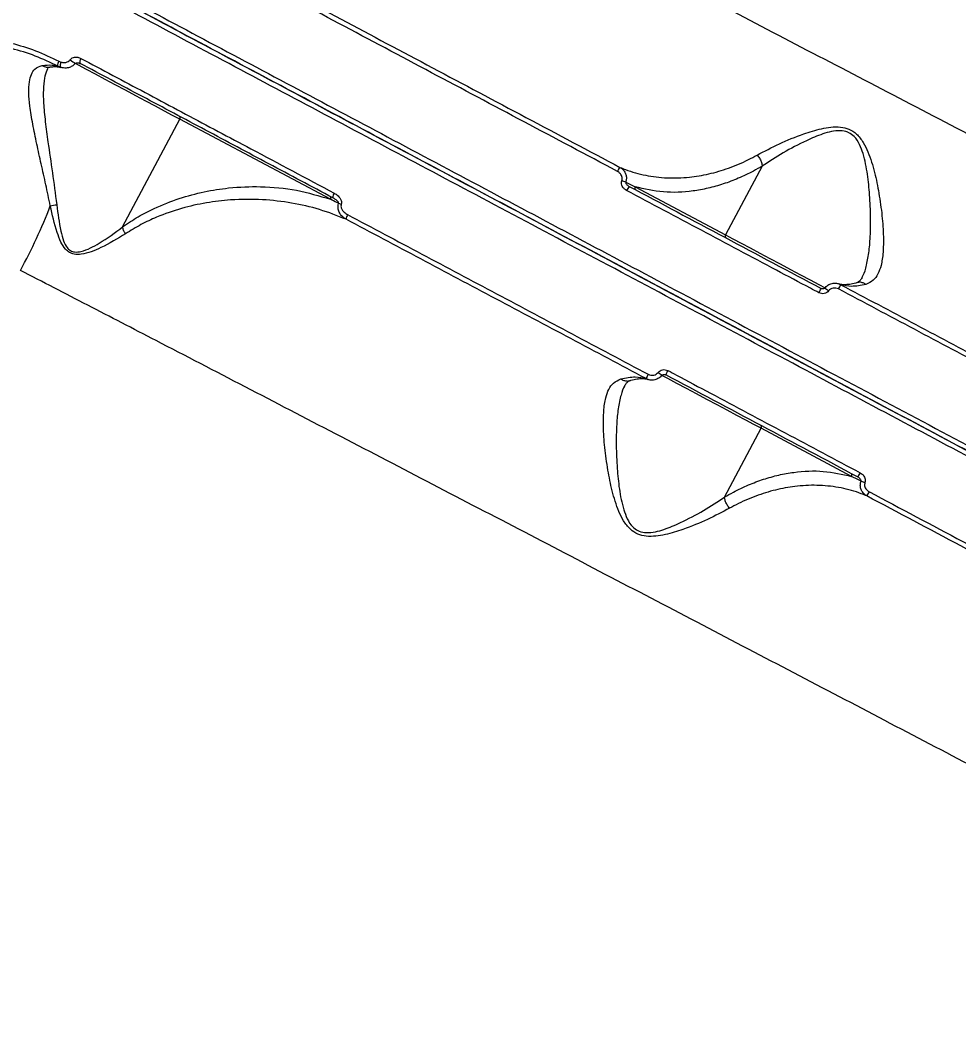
# Model space of a CAD drawing. Header units: millimetres. Extents: x -10374 to 11119, y -8221 to 9433.
# Drawn here: x 1240.2 to 1435.2, y -1990 to -1777.9 of the extents above; entities that cross this region are included whole.
import ezdxf

# ---------------------------------------------------------------- set-up
doc = ezdxf.new("R2010")
doc.units = ezdxf.units.MM
for name, color, linetype in [('DIKOM_ОБЪЕКТ', 7, 'Continuous'), ('DIKOM_РАЗМЕР_ЗОНА', 7, 'Continuous'), ('DIKOM_РАЗМЕР_ОБЪЕКТА', 7, 'Continuous')]:
    doc.layers.add(name, color=color, linetype=linetype)
doc.styles.add('style1', font='arial.ttf', dxfattribs={"width": 0.8})
doc.dimstyles.new('1-50', dxfattribs={"dimtxt": 300, "dimasz": 200, "dimexe": 100, "dimexo": 0, "dimgap": 100, "dimtad": 0, "dimdec": 0, "dimtxsty": 'style1', "dimcen": 0, "dimclrd": 7, "dimclre": 7, "dimadec": 1, "dimazin": 2, "dimtfac": 1, "dimtdec": 0, "dimtmove": 1, "dimatfit": 3, "dimfxl": 0, "dimlwd": 25, "dimlwe": 18, "dimarcsym": 0})

# ---------------------------------------------------------------- blocks, each defined once
blk = doc.blocks.new('*D16')
at = {"layer": 'Defpoints', "color": 0, "transparency": 16777216}
for p in [(-9045.1, 5161.67), (3694.49, 5161.67), (1813.16, -6719.94)]:
    blk.add_point(p, dxfattribs=at)
at = {"layer": 'DIKOM_РАЗМЕР_ОБЪЕКТА', "color": 7, "lineweight": 18, "transparency": 16777216}
for p, q in [((3694.49, 5161.67), (-9145.1, 5161.67)), ((1813.16, -6719.94), (-9145.1, -6719.94))]:
    blk.add_line(p, q, dxfattribs=at)
at = {"layer": 'DIKOM_РАЗМЕР_ОБЪЕКТА', "color": 7, "lineweight": 25, "transparency": 16777216}
for p, q in [((-9045.1, 4961.67), (-9045.1, -0.45)), ((-9045.1, -6519.94), (-9045.1, -1080.23))]:
    blk.add_line(p, q, dxfattribs=at)
at = {"layer": 'DIKOM_РАЗМЕР_ОБЪЕКТА', "color": 7, "transparency": 16777216}
for points in [[(-9078.43, 4961.67), (-9011.76, 4961.67), (-9045.1, 5161.67)], [(-9078.43, -6519.94), (-9011.76, -6519.94), (-9045.1, -6719.94)]]:
    blk.add_solid(points, dxfattribs=at)
at = {"layer": 'DIKOM_РАЗМЕР_ОБЪЕКТА', "color": 0, "transparency": 16777216, "insert": (-9045.1, -540.34), "char_height": 300, "attachment_point": 5, "rotation": 90, "style": 'style1'}
blk.add_mtext('11900', dxfattribs=at)
blk = doc.blocks.new('*D15')
at = {"layer": 'Defpoints', "color": 0, "transparency": 16777216}
for p in [(-5227.87, 8308.78), (9119.43, -1150.4), (-5227.87, -1991.82)]:
    blk.add_point(p, dxfattribs=at)
at = {"layer": 'DIKOM_РАЗМЕР_ОБЪЕКТА', "color": 7, "lineweight": 18, "transparency": 16777216}
for p, q in [((-5227.87, -1991.82), (-5227.87, 8408.78)), ((9119.43, -1150.4), (9119.43, 8408.78))]:
    blk.add_line(p, q, dxfattribs=at)
at = {"layer": 'DIKOM_РАЗМЕР_ОБЪЕКТА', "color": 7, "lineweight": 25, "transparency": 16777216}
for p, q in [((-5027.87, 8308.78), (187.44, 8308.78)), ((8919.43, 8308.78), (1267.22, 8308.78))]:
    blk.add_line(p, q, dxfattribs=at)
at = {"layer": 'DIKOM_РАЗМЕР_ОБЪЕКТА', "color": 7, "transparency": 16777216}
for points in [[(-5027.87, 8342.11), (-5027.87, 8275.44), (-5227.87, 8308.78)], [(8919.43, 8342.11), (8919.43, 8275.44), (9119.43, 8308.78)]]:
    blk.add_solid(points, dxfattribs=at)
at = {"layer": 'DIKOM_РАЗМЕР_ОБЪЕКТА', "color": 0, "transparency": 16777216, "insert": (727.33, 8308.78), "char_height": 300, "attachment_point": 5, "style": 'style1'}
blk.add_mtext('14350', dxfattribs=at)
blk = doc.blocks.new('*D14')
at = {"layer": 'Defpoints', "color": 0, "transparency": 16777216}
for p in [(-7515.85, 9236.32), (11119.43, -1423.4), (-7515.85, -2401.58)]:
    blk.add_point(p, dxfattribs=at)
at = {"layer": 'DIKOM_РАЗМЕР_ЗОНА', "color": 7, "lineweight": 18, "transparency": 16777216}
for p, q in [((-7515.85, -2401.58), (-7515.85, 9336.32)), ((11119.43, -1423.4), (11119.43, 9336.32))]:
    blk.add_line(p, q, dxfattribs=at)
at = {"layer": 'DIKOM_РАЗМЕР_ЗОНА', "color": 7, "lineweight": 25, "transparency": 16777216}
for p, q in [((-7315.85, 9236.32), (77.56, 9236.32)), ((10919.43, 9236.32), (1157.34, 9236.32))]:
    blk.add_line(p, q, dxfattribs=at)
at = {"layer": 'DIKOM_РАЗМЕР_ЗОНА', "color": 7, "transparency": 16777216}
for points in [[(-7315.85, 9269.65), (-7315.85, 9202.98), (-7515.85, 9236.32)], [(10919.43, 9269.65), (10919.43, 9202.98), (11119.43, 9236.32)]]:
    blk.add_solid(points, dxfattribs=at)
at = {"layer": 'DIKOM_РАЗМЕР_ЗОНА', "color": 0, "transparency": 16777216, "insert": (617.45, 9236.32), "char_height": 300, "attachment_point": 5, "style": 'style1'}
blk.add_mtext('18650', dxfattribs=at)
blk = doc.blocks.new('*D13')
at = {"layer": 'Defpoints', "color": 0, "transparency": 16777216}
for p in [(-10176.97, 7112.81), (3082.33, 7112.81), (2015.48, -8221.4)]:
    blk.add_point(p, dxfattribs=at)
at = {"layer": 'DIKOM_РАЗМЕР_ЗОНА', "color": 7, "lineweight": 18, "transparency": 16777216}
for p, q in [((3082.33, 7112.81), (-10276.97, 7112.81)), ((2015.48, -8221.4), (-10276.97, -8221.4))]:
    blk.add_line(p, q, dxfattribs=at)
at = {"layer": 'DIKOM_РАЗМЕР_ЗОНА', "color": 7, "lineweight": 25, "transparency": 16777216}
for p, q in [((-10176.97, 6912.81), (-10176.97, -14.41)), ((-10176.97, -8021.4), (-10176.97, -1094.19))]:
    blk.add_line(p, q, dxfattribs=at)
at = {"layer": 'DIKOM_РАЗМЕР_ЗОНА', "color": 7, "transparency": 16777216}
for points in [[(-10210.3, 6912.81), (-10143.64, 6912.81), (-10176.97, 7112.81)], [(-10210.3, -8021.4), (-10143.64, -8021.4), (-10176.97, -8221.4)]]:
    blk.add_solid(points, dxfattribs=at)
at = {"layer": 'DIKOM_РАЗМЕР_ЗОНА', "color": 0, "transparency": 16777216, "insert": (-10176.97, -554.3), "char_height": 300, "attachment_point": 5, "rotation": 90, "style": 'style1'}
blk.add_mtext('15300', dxfattribs=at)

msp = doc.modelspace()

# ---------------------------------------------------------------- linework, layer by layer
at = {"layer": 'DIKOM_ОБЪЕКТ', "color": 7, "linetype": 'Continuous', "lineweight": 15}
for p, q in [((1248.2, -1786.33), (1248.65, -1786.51)), ((1248.68, -1787.64), (1248.02, -1787.37)), ((1261.47, -1820.74), (1273.36, -1798.38)), ((1304.65, -1815.01), (1273.36, -1798.38)), ((1394.39, -1808.13), (1386.78, -1822.44)), ((1367.98, -1812.44), (1386.78, -1822.44)), ((1386.55, -1876.92), (1394.16, -1862.6)), ((1412.96, -1872.6), (1394.16, -1862.6))]:
    msp.add_line(p, q, dxfattribs=at)
at = {"layer": 'DIKOM_ОБЪЕКТ', "color": 7, "linetype": 'Continuous', "lineweight": 15, "flags": 128}
for points in [[(1252.82, -1785.75), (1252.74, -1785.92), (1252.66, -1786.1), (1252.61, -1786.27), (1252.58, -1786.42), (1252.57, -1786.56), (1252.58, -1786.67), (1252.61, -1786.75), (1252.66, -1786.8)], [(1248.65, -1786.51), (1248.59, -1786.71), (1248.55, -1786.9), (1248.53, -1787.09), (1248.52, -1787.26), (1248.54, -1787.41), (1248.57, -1787.53), (1248.62, -1787.6), (1248.68, -1787.64)], [(1273.36, -1798.38), (1271.87, -1797.58), (1270.17, -1796.68), (1268.3, -1795.68), (1266.29, -1794.62), (1264.2, -1793.5), (1262.05, -1792.36), (1259.92, -1791.22), (1257.83, -1790.11), (1255.83, -1789.05), (1253.97, -1788.06), (1252.29, -1787.17), (1251.54, -1786.77)], [(1386.78, -1822.44), (1388.27, -1823.23), (1389.98, -1824.14), (1391.85, -1825.13), (1393.86, -1826.2), (1395.95, -1827.32), (1398.09, -1828.45), (1400.23, -1829.59), (1402.32, -1830.7), (1404.32, -1831.76), (1406.18, -1832.75), (1407.46, -1833.43)], [(1394.16, -1862.6), (1392.67, -1861.81), (1390.97, -1860.91), (1389.09, -1859.91), (1387.09, -1858.84), (1384.99, -1857.73), (1382.85, -1856.59), (1380.71, -1855.45), (1378.62, -1854.34), (1376.62, -1853.28), (1374.77, -1852.29), (1373.39, -1851.56)]]:
    msp.add_lwpolyline(points, dxfattribs=at)
at = {"layer": 'DIKOM_ОБЪЕКТ', "color": 7, "linetype": 'Continuous', "lineweight": 15}
for centre, radius, start, end in [((1249.1, -1787.02), 1.13, 142.3965, 198.1549), ((1254.5, -1781.65), 5.87, 228.1654, 241.4172), ((1272.99, -1798.12), 0.455, 325.6676, 53.7102), ((1367.21, -1810.53), 3.2, 138.1034, 156.052), ((1346.97, -1861.15), 53.21, 69.0287, 69.9524), ((1306.54, -1814.58), 1.37, 141.842, 185.8348), ((1368.98, -1814.39), 3.03, 137.6767, 156.6862), ((1368.36, -1812.7), 0.454, 145.5689, 233.8089), ((1304.28, -1814.76), 0.454, 325.5689, 53.8089), ((1300.31, -1834.22), 19.31, 70.0332, 71.7191), ((1145.29, -1777.74), 108.29, 331.2692, 339.0969), ((1240.33, -1778.42), 38.45, 279.1499, 281.1802), ((1309.61, -1819.18), 1.67, 144.6358, 180.0835), ((1387.16, -1822.7), 0.454, 145.619, 233.7588), ((1401.86, -1828.95), 9.63, 330.7152, 336.6581), ((1397.16, -1829.37), 10.34, 330.5844, 336.1329), ((1372.68, -1881.06), 58.9, 52.9365, 53.9356), ((1379.08, -1856.09), 9.63, 150.7152, 156.6581), ((1408.26, -1803.98), 58.9, 232.9365, 233.9356), ((1383.79, -1855.68), 10.34, 150.5844, 156.1329), ((1393.78, -1862.35), 0.454, 325.619, 53.7588), ((1412.59, -1872.34), 0.454, 325.5689, 53.8089), ((1411.97, -1870.66), 3.03, 317.6609, 336.7019), ((1433.97, -1823.89), 53.21, 249.0287, 249.9524), ((1413.73, -1874.51), 3.2, 318.1034, 336.052)]:
    msp.add_arc(centre, radius, start, end, dxfattribs=at)
for points, knots in [([(1085.12, -1616.63), (1086.25, -1617.22), (1088.49, -1618.4), (1093.2, -1620.89), (1098.86, -1623.87), (1105.54, -1627.4), (1113.19, -1631.43), (1121.79, -1635.96), (1131.35, -1641), (1141.84, -1646.53), (1153.21, -1652.52), (1165.41, -1658.94), (1178.38, -1665.78), (1192.1, -1673), (1206.55, -1680.6), (1221.7, -1688.57), (1237.49, -1696.88), (1253.85, -1705.48), (1270.71, -1714.34), (1288.01, -1723.42), (1305.76, -1732.73), (1323.89, -1742.25), (1342.36, -1751.93), (1361.07, -1761.73), (1379.94, -1771.6), (1398.93, -1781.53), (1417.99, -1791.48), (1437.12, -1801.46), (1456.22, -1811.41), (1475.22, -1821.3), (1494.02, -1831.07), (1511.18, -1839.97), (1526.75, -1848.03), (1536.05, -1852.84), (1540.7, -1855.25)], [0, 0, 0, 0, 0.031557, 0.063213, 0.09492, 0.126626, 0.158283, 0.189839, 0.221397, 0.253054, 0.284762, 0.31647, 0.348127, 0.379685, 0.411265, 0.442944, 0.474674, 0.506404, 0.538084, 0.569664, 0.601295, 0.633025, 0.664806, 0.696588, 0.728319, 0.75995, 0.791659, 0.823467, 0.855327, 0.887186, 0.918995, 0.950705, 0.975353, 1, 1, 1, 1]), ([(1020.1, -1644.46), (1020.15, -1644.49), (1020.29, -1644.56), (1021.45, -1645.17), (1023.86, -1646.46), (1027.44, -1648.36), (1032.22, -1650.9), (1038.21, -1654.09), (1045.27, -1657.84), (1053.37, -1662.15), (1062.41, -1666.96), (1072.56, -1672.35), (1083.83, -1678.34), (1096.19, -1684.92), (1109.39, -1691.94), (1123.35, -1699.36), (1138, -1707.15), (1153.57, -1715.43), (1170.06, -1724.19), (1187.41, -1733.42), (1205.04, -1742.79), (1222.86, -1752.27), (1240.76, -1761.79), (1259.25, -1771.62), (1278.3, -1781.75), (1297.86, -1792.14), (1317.76, -1802.73), (1337.95, -1813.46), (1358.38, -1824.32), (1379.1, -1835.34), (1400.06, -1846.49), (1421.19, -1857.72), (1442.02, -1868.8), (1462.49, -1879.68), (1482.55, -1890.35), (1502.52, -1900.96), (1522.32, -1911.5), (1541.88, -1921.9), (1559.67, -1931.35), (1570.71, -1937.22), (1575.59, -1939.82)], [0, 0, 0, 0, 0.015651, 0.042167, 0.068704, 0.09522, 0.122506, 0.149814, 0.177101, 0.203617, 0.230153, 0.256669, 0.283955, 0.311264, 0.33855, 0.365066, 0.391602, 0.418118, 0.445404, 0.472713, 0.499999, 0.52556, 0.55114, 0.576701, 0.60295, 0.629218, 0.655467, 0.681983, 0.708519, 0.735035, 0.762321, 0.78963, 0.816916, 0.843432, 0.869968, 0.896485, 0.923771, 0.951079, 0.978366, 1, 1, 1, 1]), ([(1574.68, -1940.47), (1569.81, -1937.88), (1558.9, -1932.08), (1541.35, -1922.74), (1522.12, -1912.52), (1502.43, -1902.05), (1482.4, -1891.4), (1462.11, -1880.61), (1441.63, -1869.72), (1420.97, -1858.74), (1400.19, -1847.69), (1379.35, -1836.61), (1358.55, -1825.55), (1337.87, -1814.55), (1317.64, -1803.8), (1297.9, -1793.3), (1278.65, -1783.06), (1259.69, -1772.98), (1241.11, -1763.11), (1223, -1753.48), (1205.18, -1744), (1187.71, -1734.71), (1170.64, -1725.63), (1154.23, -1716.91), (1138.56, -1708.58), (1123.71, -1700.68), (1109.72, -1693.24), (1096.64, -1686.29), (1084.47, -1679.82), (1073.24, -1673.85), (1063.01, -1668.41), (1053.81, -1663.52), (1046.21, -1659.47), (1040, -1656.17), (1034.96, -1653.49), (1030.66, -1651.2), (1027.05, -1649.29), (1024.19, -1647.76), (1022.12, -1646.66), (1020.8, -1645.96), (1020.61, -1645.86), (1020.52, -1645.81)], [0, 0, 0, 0, 0.021635, 0.048472, 0.075394, 0.102359, 0.129323, 0.156245, 0.183082, 0.209919, 0.236841, 0.263805, 0.29077, 0.317692, 0.344529, 0.370376, 0.3963, 0.422262, 0.448224, 0.474147, 0.499995, 0.526832, 0.553753, 0.580718, 0.607683, 0.634604, 0.661441, 0.688278, 0.7152, 0.742165, 0.769129, 0.796051, 0.822888, 0.844633, 0.866402, 0.88817, 0.909915, 0.932424, 0.954958, 0.977491, 1, 1, 1, 1]), ([(1760.84, -2040.58), (1760.79, -2040.56), (1760.66, -2040.49), (1759.5, -2039.87), (1757.09, -2038.59), (1753.5, -2036.68), (1748.72, -2034.14), (1742.73, -2030.96), (1735.67, -2027.2), (1727.58, -2022.9), (1718.53, -2018.09), (1708.38, -2012.69), (1697.12, -2006.7), (1684.75, -2000.13), (1671.55, -1993.11), (1657.59, -1985.68), (1642.94, -1977.89), (1627.37, -1969.62), (1610.89, -1960.85), (1593.53, -1951.63), (1575.9, -1942.25), (1558.09, -1932.78), (1540.18, -1923.26), (1521.69, -1913.42), (1502.64, -1903.3), (1483.09, -1892.9), (1463.18, -1882.32), (1442.99, -1871.58), (1422.57, -1860.72), (1401.85, -1849.7), (1380.89, -1838.56), (1359.76, -1827.32), (1338.92, -1816.25), (1318.45, -1805.36), (1298.39, -1794.7), (1278.43, -1784.08), (1258.62, -1773.55), (1239.06, -1763.15), (1221.27, -1753.69), (1210.23, -1747.82), (1205.35, -1745.22)], [0, 0, 0, 0, 0.015651, 0.042167, 0.068704, 0.09522, 0.122506, 0.149814, 0.177101, 0.203616, 0.230153, 0.256669, 0.283955, 0.311263, 0.33855, 0.365066, 0.391602, 0.418118, 0.445404, 0.472712, 0.499999, 0.52556, 0.551139, 0.576701, 0.602949, 0.629218, 0.655466, 0.681983, 0.708519, 0.735035, 0.762321, 0.78963, 0.816916, 0.843432, 0.869968, 0.896484, 0.923771, 0.951079, 0.978365, 1, 1, 1, 1]), ([(1206.26, -1744.57), (1211.13, -1747.16), (1222.04, -1752.97), (1239.59, -1762.3), (1258.83, -1772.52), (1278.51, -1782.99), (1298.54, -1793.64), (1318.83, -1804.43), (1339.32, -1815.32), (1359.97, -1826.3), (1380.75, -1837.35), (1401.59, -1848.43), (1422.4, -1859.5), (1443.07, -1870.49), (1463.3, -1881.24), (1483.04, -1891.74), (1502.3, -1901.98), (1521.25, -1912.06), (1539.83, -1921.94), (1557.94, -1931.57), (1575.77, -1941.04), (1593.23, -1950.33), (1610.31, -1959.41), (1626.71, -1968.13), (1642.38, -1976.46), (1657.24, -1984.36), (1671.22, -1991.8), (1684.3, -1998.76), (1696.47, -2005.23), (1707.7, -2011.2), (1717.94, -2016.64), (1727.13, -2021.53), (1734.73, -2025.57), (1740.94, -2028.87), (1745.98, -2031.55), (1750.29, -2033.84), (1753.89, -2035.76), (1756.76, -2037.28), (1758.83, -2038.38), (1760.15, -2039.08), (1760.33, -2039.18), (1760.43, -2039.23)], [0, 0, 0, 0, 0.021635, 0.048472, 0.075394, 0.102359, 0.129323, 0.156245, 0.183082, 0.209919, 0.236841, 0.263805, 0.29077, 0.317692, 0.344529, 0.370376, 0.3963, 0.422262, 0.448224, 0.474147, 0.499995, 0.526832, 0.553754, 0.580718, 0.607683, 0.634604, 0.661441, 0.688278, 0.7152, 0.742165, 0.769129, 0.796051, 0.822888, 0.844633, 0.866402, 0.88817, 0.909915, 0.932424, 0.954958, 0.977491, 1, 1, 1, 1]), ([(1364.29, -1809.23), (1357.82, -1805.79), (1344.88, -1798.92), (1325.57, -1788.66), (1306.37, -1778.46), (1293.76, -1771.75), (1287.45, -1768.4)], [0, 0, 0, 0, 0.2486, 0.497196, 0.748597, 1, 1, 1, 1]), ([(1288.16, -1767.65), (1294.39, -1770.96), (1306.83, -1777.58), (1325.91, -1787.71), (1345.24, -1797.99), (1358.3, -1804.92), (1364.83, -1808.39)], [0, 0, 0, 0, 0.248595, 0.497192, 0.748599, 1, 1, 1, 1]), ([(1196.96, -1792.74), (1198.73, -1791.41), (1201.99, -1788.94), (1207.15, -1786.12), (1212.2, -1783.98), (1217.39, -1782.44), (1222.66, -1781.52), (1227.96, -1781.21), (1233.23, -1781.53), (1238.4, -1782.5), (1243.44, -1784.04), (1246.62, -1785.56), (1248.2, -1786.33)], [0, 0, 0, 0, 0.11668, 0.215088, 0.313802, 0.412205, 0.510061, 0.608229, 0.706089, 0.803953, 0.902136, 1, 1, 1, 1]), ([(1248.02, -1787.37), (1246.47, -1786.62), (1243.37, -1785.13), (1238.43, -1783.63), (1233.37, -1782.69), (1228.21, -1782.38), (1223.03, -1782.69), (1217.86, -1783.59), (1212.78, -1785.11), (1207.84, -1787.22), (1202.77, -1789.99), (1199.58, -1792.41), (1197.85, -1793.72)], [0, 0, 0, 0, 0.097768, 0.195857, 0.293633, 0.391456, 0.489595, 0.587427, 0.685899, 0.784684, 0.883155, 1, 1, 1, 1]), ([(1248.65, -1786.51), (1248.88, -1786.55), (1249.31, -1786.64), (1249.91, -1786.53), (1250.33, -1786.31), (1250.51, -1786.11), (1250.59, -1786.03)], [0, 0, 0, 0, 0.346768, 0.631343, 0.851359, 1, 1, 1, 1]), ([(1250.59, -1786.03), (1250.62, -1785.99), (1250.74, -1785.84), (1251.04, -1785.63), (1251.55, -1785.47), (1252.18, -1785.47), (1252.6, -1785.65), (1252.82, -1785.75)], [0, 0, 0, 0, 0.057997, 0.224628, 0.430066, 0.700575, 1, 1, 1, 1]), ([(1252.82, -1785.75), (1253.37, -1786.04), (1256.13, -1787.5), (1263.33, -1791.34), (1274.53, -1797.29), (1289.29, -1805.14), (1299.67, -1810.66), (1305.46, -1813.74)], [0, 0, 0, 0, 0.032159, 0.160796, 0.418286, 0.675777, 1, 1, 1, 1]), ([(1246.45, -1816.38), (1246.14, -1814.91), (1245.53, -1811.97), (1244.56, -1807.67), (1243.62, -1803.43), (1242.77, -1799.37), (1242.18, -1795.8), (1241.94, -1792.87), (1242.03, -1790.66), (1242.47, -1789.03), (1243.25, -1787.74), (1244.23, -1787.41), (1244.79, -1787.22)], [0, 0, 0, 0, 0.107594, 0.215494, 0.32292, 0.436806, 0.550578, 0.644162, 0.737661, 0.816612, 0.89551, 1, 1, 1, 1]), ([(1244.79, -1787.22), (1245.49, -1787.15), (1246.64, -1787.04), (1247.63, -1787.28), (1248.02, -1787.37)], [0, 0, 0, 0, 0.602589, 1, 1, 1, 1]), ([(1244.79, -1787.22), (1244.83, -1787.25), (1245.03, -1787.37), (1245.48, -1787.54), (1245.97, -1787.63), (1246.24, -1787.54), (1246.27, -1787.53)], [0, 0, 0, 0, 0.079097, 0.443464, 0.942655, 1, 1, 1, 1]), ([(1245.93, -1787.91), (1245.86, -1788.02), (1245.52, -1788.52), (1245.19, -1789.95), (1244.96, -1792.19), (1245.03, -1795.22), (1245.38, -1798.86), (1246.03, -1803.68), (1246.91, -1809.46), (1247.49, -1813.91), (1247.79, -1816.14)], [0, 0, 0, 0, 0.026289, 0.11721, 0.227036, 0.336976, 0.473002, 0.609167, 0.804448, 1, 1, 1, 1]), ([(1245.89, -1787.88), (1245.94, -1787.81), (1246.03, -1787.66), (1246.09, -1787.65), (1246.14, -1787.58), (1246.31, -1787.57), (1246.35, -1787.57)], [0, 0, 0, 0, 0.272694, 0.59653, 0.922975, 1, 1, 1, 1]), ([(1246.28, -1787.56), (1246.58, -1787.52), (1247.29, -1787.42), (1248.05, -1787.47), (1248.46, -1787.6), (1248.61, -1787.65)], [0, 0, 0, 0, 0.319727, 0.737056, 1, 1, 1, 1]), ([(1251.66, -1786.76), (1251.54, -1786.89), (1251.26, -1787.22), (1250.61, -1787.61), (1249.7, -1787.84), (1249.04, -1787.71), (1248.68, -1787.64)], [0, 0, 0, 0, 0.161654, 0.391327, 0.672452, 1, 1, 1, 1]), ([(1251.66, -1786.87), (1251.66, -1786.86), (1251.67, -1786.84), (1251.69, -1786.81), (1251.72, -1786.78), (1251.79, -1786.72), (1251.94, -1786.66), (1252.24, -1786.65), (1252.51, -1786.71), (1252.65, -1786.8), (1252.67, -1786.81)], [0, 0, 0, 0, 0.025078, 0.049445, 0.078142, 0.126611, 0.278932, 0.541962, 0.946484, 1, 1, 1, 1]), ([(1305.17, -1814.72), (1300.73, -1812.36), (1291.85, -1807.64), (1278.66, -1800.62), (1265.56, -1793.66), (1256.96, -1789.09), (1252.66, -1786.8)], [0, 0, 0, 0, 0.249313, 0.498629, 0.749314, 1, 1, 1, 1]), ([(1393.33, -1805.84), (1394.84, -1805.04), (1397.85, -1803.45), (1402.42, -1801.58), (1406.06, -1800.44), (1408.65, -1799.98), (1410.59, -1799.94), (1412.46, -1800.37), (1414.14, -1801.48), (1415.42, -1803.17), (1416.72, -1805.88), (1417.81, -1809.45), (1418.69, -1813.96), (1419.33, -1818.49), (1419.6, -1822.62), (1419.54, -1826.07), (1419.17, -1828.67), (1418.47, -1830.59), (1417.5, -1832.03), (1416.47, -1832.47), (1415.92, -1832.7)], [0, 0, 0, 0, 0.087335, 0.174683, 0.233621, 0.263949, 0.294131, 0.321212, 0.348573, 0.382674, 0.415432, 0.485142, 0.555043, 0.634223, 0.71333, 0.776923, 0.840423, 0.891307, 0.942136, 1, 1, 1, 1]), ([(1415.13, -1831.27), (1415.14, -1831.25), (1415.49, -1830.76), (1415.96, -1829.2), (1416.54, -1826.58), (1416.86, -1823.04), (1416.95, -1818.87), (1416.74, -1814.32), (1416.32, -1809.84), (1415.63, -1806.29), (1414.68, -1803.63), (1413.71, -1802.07), (1412.72, -1801.33), (1411.75, -1800.9), (1410.5, -1800.69), (1408.74, -1800.9), (1406.36, -1801.6), (1402.96, -1803.06), (1398.69, -1805.32), (1395.8, -1807.2), (1394.4, -1808.11), (1394.4, -1808.11)], [0, 0, 0, 0, 0.002472, 0.05935, 0.131671, 0.204088, 0.294714, 0.385413, 0.464322, 0.543007, 0.578597, 0.614177, 0.637474, 0.641756, 0.669336, 0.701823, 0.734523, 0.800555, 0.900232, 0.999898, 1, 1, 1, 1]), ([(1364.83, -1808.39), (1365.21, -1808.55), (1366.92, -1809.25), (1370.14, -1810.14), (1374.58, -1810.68), (1378.99, -1810.54), (1383.28, -1809.83), (1387.39, -1808.63), (1390.76, -1807.22), (1392.73, -1806.16), (1393.33, -1805.84)], [0, 0, 0, 0, 0.046567, 0.207888, 0.369678, 0.53094, 0.667185, 0.803765, 0.939881, 1, 1, 1, 1]), ([(1393.33, -1805.84), (1393.37, -1805.87), (1393.57, -1806.11), (1393.92, -1806.62), (1394.27, -1807.39), (1394.36, -1807.87), (1394.4, -1808.11)], [0, 0, 0, 0, 0.056222, 0.368614, 0.684268, 1, 1, 1, 1]), ([(1365.22, -1811.16), (1365.25, -1811.02), (1365.32, -1810.73), (1365.24, -1810.28), (1365.02, -1809.84), (1364.69, -1809.48), (1364.41, -1809.31), (1364.29, -1809.23)], [0, 0, 0, 0, 0.188931, 0.377445, 0.579235, 0.816413, 1, 1, 1, 1]), ([(1364.83, -1808.39), (1365, -1808.5), (1365.4, -1808.76), (1365.85, -1809.33), (1366.13, -1810.03), (1366.21, -1810.76), (1366.08, -1811.23), (1366.02, -1811.46)], [0, 0, 0, 0, 0.17419, 0.403619, 0.605224, 0.800051, 1, 1, 1, 1]), ([(1394.39, -1808.13), (1393.78, -1808.48), (1392.12, -1809.43), (1389.42, -1810.71), (1386.27, -1811.9), (1383.12, -1812.77), (1378.92, -1813.53), (1373.72, -1813.76), (1369.91, -1812.88), (1367.98, -1812.44)], [0, 0, 0, 0, 0.06708, 0.179643, 0.292216, 0.407922, 0.523648, 0.759129, 1, 1, 1, 1]), ([(1394.4, -1808.11), (1394.4, -1808.12), (1394.4, -1808.12), (1394.4, -1808.12), (1394.4, -1808.12), (1394.39, -1808.13)], [0, 0, 0, 0, 0.29534, 0.696784, 1, 1, 1, 1]), ([(1366.19, -1813.19), (1366.07, -1813.11), (1365.77, -1812.93), (1365.42, -1812.55), (1365.19, -1812.08), (1365.1, -1811.61), (1365.18, -1811.31), (1365.22, -1811.16)], [0, 0, 0, 0, 0.182469, 0.423805, 0.627431, 0.813424, 1, 1, 1, 1]), ([(1366.02, -1811.46), (1366.01, -1811.5), (1366.01, -1811.55), (1366.03, -1811.67), (1366.11, -1811.83), (1366.28, -1812.03), (1366.49, -1812.21), (1366.66, -1812.3), (1366.74, -1812.35)], [0, 0, 0, 0, 0.076262, 0.13229, 0.295462, 0.5062, 0.78241, 1, 1, 1, 1]), ([(1366.02, -1811.46), (1366.11, -1811.51), (1366.76, -1811.84), (1367.42, -1812.16), (1367.98, -1812.44)], [0, 0, 0, 0, 0.138068, 1, 1, 1, 1]), ([(1261.47, -1820.74), (1262.55, -1820.02), (1264.72, -1818.58), (1268.67, -1816.57), (1273.26, -1814.75), (1278.44, -1813.38), (1284.11, -1812.5), (1290.56, -1812.26), (1297.69, -1812.93), (1302.33, -1814.32), (1304.65, -1815.01)], [0, 0, 0, 0, 0.071765, 0.143574, 0.257677, 0.372185, 0.486518, 0.639732, 0.819861, 1, 1, 1, 1]), ([(1305.46, -1813.74), (1305.59, -1813.82), (1306.02, -1814.06), (1306.55, -1814.57), (1306.89, -1815.18), (1307, -1815.67), (1306.94, -1815.93), (1306.9, -1816.06)], [0, 0, 0, 0, 0.160498, 0.508159, 0.731835, 0.86537, 1, 1, 1, 1]), ([(1406.16, -1834.44), (1405.57, -1834.13), (1402.63, -1832.56), (1394.5, -1828.24), (1381.75, -1821.46), (1371.38, -1815.95), (1366.19, -1813.19)], [0, 0, 0, 0, 0.044137, 0.220709, 0.610014, 1, 1, 1, 1]), ([(1366.74, -1812.35), (1373.36, -1815.87), (1386.64, -1822.93), (1399.95, -1830.01), (1406.61, -1833.55)], [0, 0, 0, 0, 0.499273, 1, 1, 1, 1]), ([(1307.94, -1819.18), (1306.11, -1818.46), (1302.47, -1817.03), (1296.64, -1815.7), (1290.47, -1814.99), (1284.53, -1815.02), (1278.89, -1815.68), (1273.74, -1816.82), (1269.19, -1818.41), (1265.28, -1820.21), (1263.14, -1821.53), (1262.08, -1822.19)], [0, 0, 0, 0, 0.135279, 0.270775, 0.406043, 0.549027, 0.655269, 0.761667, 0.867696, 0.93387, 1, 1, 1, 1]), ([(1306.37, -1815.88), (1306.25, -1815.81), (1305.67, -1815.52), (1305.1, -1815.24), (1304.65, -1815.01)], [0, 0, 0, 0, 0.214865, 1, 1, 1, 1]), ([(1306.37, -1815.88), (1306.37, -1815.85), (1306.37, -1815.8), (1306.34, -1815.68), (1306.22, -1815.49), (1305.92, -1815.2), (1305.55, -1814.93), (1305.26, -1814.77), (1305.17, -1814.72)], [0, 0, 0, 0, 0.038197, 0.081907, 0.192106, 0.417973, 0.812408, 1, 1, 1, 1]), ([(1307.94, -1819.18), (1307.77, -1819.08), (1307.25, -1818.76), (1306.62, -1818.06), (1306.27, -1817.19), (1306.2, -1816.48), (1306.31, -1816.08), (1306.37, -1815.88)], [0, 0, 0, 0, 0.144099, 0.467909, 0.69006, 0.840278, 1, 1, 1, 1]), ([(1306.9, -1816.06), (1306.87, -1816.19), (1306.82, -1816.44), (1306.92, -1816.9), (1307.23, -1817.46), (1307.73, -1817.91), (1308.12, -1818.14), (1308.24, -1818.21)], [0, 0, 0, 0, 0.138862, 0.276757, 0.496576, 0.841821, 1, 1, 1, 1]), ([(1262.08, -1822.19), (1260.41, -1823.2), (1258.16, -1824.57), (1254.98, -1825.95), (1253.12, -1826.47), (1251.55, -1826.51), (1250.4, -1826.11), (1249.42, -1825.27), (1248.56, -1823.82), (1247.45, -1820.81), (1246.87, -1818.24), (1246.45, -1816.38)], [0, 0, 0, 0, 0.265781, 0.360287, 0.454351, 0.517787, 0.563315, 0.6086, 0.680332, 0.768886, 1, 1, 1, 1]), ([(1247.79, -1816.14), (1248.02, -1817.99), (1248.34, -1820.53), (1249.11, -1823.52), (1249.76, -1824.94), (1250.6, -1825.74), (1251.63, -1826.06), (1253.08, -1825.86), (1254.8, -1825.18), (1257.76, -1823.5), (1259.95, -1821.96), (1261.47, -1820.76), (1261.47, -1820.76)], [0, 0, 0, 0, 0.236982, 0.325273, 0.393818, 0.435133, 0.476448, 0.53646, 0.63086, 0.725787, 0.999684, 1, 1, 1, 1]), ([(1308.24, -1818.21), (1313.38, -1820.94), (1323.64, -1826.39), (1339.22, -1834.67), (1354.9, -1843), (1365.42, -1848.59), (1370.68, -1851.38)], [0, 0, 0, 0, 0.249097, 0.498201, 0.749102, 1, 1, 1, 1]), ([(1370.24, -1852.28), (1365.03, -1849.51), (1354.61, -1843.97), (1339, -1835.68), (1323.41, -1827.4), (1313.1, -1821.92), (1307.94, -1819.18)], [0, 0, 0, 0, 0.249097, 0.4982, 0.749098, 1, 1, 1, 1]), ([(1261.47, -1820.76), (1261.47, -1820.75), (1261.47, -1820.75), (1261.47, -1820.75), (1261.47, -1820.75), (1261.47, -1820.74)], [0, 0, 0, 0, 0.241015, 0.566267, 1, 1, 1, 1]), ([(1262.08, -1822.19), (1262.05, -1822.15), (1261.9, -1821.91), (1261.64, -1821.42), (1261.53, -1820.99), (1261.47, -1820.76)], [0, 0, 0, 0, 0.079426, 0.497174, 1, 1, 1, 1]), ([(1695.82, -2068.42), (1694.7, -2067.83), (1692.45, -2066.64), (1687.74, -2064.16), (1682.08, -2061.17), (1675.4, -2057.65), (1667.75, -2053.62), (1659.15, -2049.08), (1649.59, -2044.04), (1639.11, -2038.52), (1627.74, -2032.53), (1615.54, -2026.1), (1602.56, -2019.27), (1588.85, -2012.05), (1574.39, -2004.44), (1559.24, -1996.47), (1543.45, -1988.16), (1527.09, -1979.56), (1510.24, -1970.71), (1492.93, -1961.62), (1475.19, -1952.31), (1457.05, -1942.79), (1438.58, -1933.11), (1419.87, -1923.32), (1401, -1913.44), (1382.02, -1903.52), (1362.95, -1893.56), (1343.82, -1883.58), (1324.72, -1873.63), (1305.73, -1863.75), (1286.93, -1853.98), (1269.76, -1845.07), (1254.2, -1837.01), (1244.89, -1832.2), (1240.24, -1829.79)], [0, 0, 0, 0, 0.031557, 0.063213, 0.09492, 0.126626, 0.158283, 0.189839, 0.221397, 0.253054, 0.284762, 0.31647, 0.348127, 0.379685, 0.411265, 0.442944, 0.474674, 0.506404, 0.538084, 0.569664, 0.601295, 0.633025, 0.664806, 0.696588, 0.728318, 0.75995, 0.791659, 0.823467, 0.855327, 0.887186, 0.918995, 0.950705, 0.975352, 1, 1, 1, 1]), ([(1407.4, -1833.48), (1407.6, -1833.26), (1408.01, -1832.81), (1408.88, -1832.46), (1409.84, -1832.4), (1410.42, -1832.65), (1410.7, -1832.77)], [0, 0, 0, 0, 0.238005, 0.490711, 0.74622, 1, 1, 1, 1]), ([(1414.06, -1832.35), (1413.99, -1832.38), (1413.43, -1832.58), (1412.53, -1832.73), (1411.4, -1832.8), (1410.65, -1832.72), (1410.32, -1832.59), (1410.24, -1832.56)], [0, 0, 0, 0, 0.040875, 0.326236, 0.614987, 0.913831, 1, 1, 1, 1]), ([(1415.92, -1832.7), (1414.89, -1832.91), (1412.99, -1833.3), (1411.43, -1832.93), (1410.7, -1832.77)], [0, 0, 0, 0, 0.539518, 1, 1, 1, 1]), ([(1410.7, -1832.77), (1415.91, -1835.53), (1426.33, -1841.07), (1441.95, -1849.36), (1457.53, -1857.64), (1467.85, -1863.12), (1473.01, -1865.86)], [0, 0, 0, 0, 0.249103, 0.4982, 0.749098, 1, 1, 1, 1]), ([(1415.12, -1831.26), (1415.05, -1831.39), (1414.87, -1831.77), (1414.55, -1832.09), (1414.35, -1832.26), (1414.1, -1832.33), (1414.03, -1832.35)], [0, 0, 0, 0, 0.166458, 0.497401, 0.841551, 1, 1, 1, 1]), ([(1415.92, -1832.7), (1415.88, -1832.68), (1415.65, -1832.52), (1415.15, -1832.31), (1414.54, -1832.22), (1414.19, -1832.35), (1414.07, -1832.39)], [0, 0, 0, 0, 0.063341, 0.416602, 0.809229, 1, 1, 1, 1]), ([(1408.18, -1834.06), (1408.06, -1834.19), (1407.81, -1834.45), (1407.28, -1834.64), (1406.7, -1834.67), (1406.34, -1834.52), (1406.16, -1834.44)], [0, 0, 0, 0, 0.233819, 0.482525, 0.741278, 1, 1, 1, 1]), ([(1407.35, -1833.44), (1407.33, -1833.47), (1407.27, -1833.55), (1407.11, -1833.62), (1406.9, -1833.64), (1406.72, -1833.61), (1406.63, -1833.55), (1406.61, -1833.54)], [0, 0, 0, 0, 0.140091, 0.354904, 0.615693, 0.92386, 1, 1, 1, 1]), ([(1410.26, -1833.66), (1410.08, -1833.59), (1409.71, -1833.43), (1409.11, -1833.46), (1408.56, -1833.65), (1408.3, -1833.93), (1408.18, -1834.06)], [0, 0, 0, 0, 0.258401, 0.516766, 0.767752, 1, 1, 1, 1]), ([(1472.7, -1866.83), (1467.57, -1864.11), (1457.3, -1858.65), (1441.72, -1850.38), (1426.04, -1842.04), (1415.52, -1836.46), (1410.26, -1833.66)], [0, 0, 0, 0, 0.249097, 0.498201, 0.749102, 1, 1, 1, 1]), ([(1365.02, -1852.34), (1366.05, -1852.13), (1367.95, -1851.75), (1369.52, -1852.11), (1370.24, -1852.28)], [0, 0, 0, 0, 0.539518, 1, 1, 1, 1]), ([(1373.54, -1851.56), (1373.34, -1851.78), (1372.94, -1852.23), (1372.06, -1852.58), (1371.11, -1852.64), (1370.53, -1852.4), (1370.24, -1852.28)], [0, 0, 0, 0, 0.238005, 0.490711, 0.74622, 1, 1, 1, 1]), ([(1370.68, -1851.38), (1370.87, -1851.46), (1371.23, -1851.61), (1371.84, -1851.59), (1372.38, -1851.39), (1372.64, -1851.12), (1372.76, -1850.99)], [0, 0, 0, 0, 0.258402, 0.516768, 0.767759, 1, 1, 1, 1]), ([(1372.76, -1850.99), (1372.88, -1850.86), (1373.13, -1850.59), (1373.66, -1850.4), (1374.24, -1850.38), (1374.6, -1850.53), (1374.78, -1850.6)], [0, 0, 0, 0, 0.233819, 0.482525, 0.741278, 1, 1, 1, 1]), ([(1373.59, -1851.6), (1373.62, -1851.57), (1373.68, -1851.5), (1373.83, -1851.42), (1374.05, -1851.4), (1374.22, -1851.43), (1374.31, -1851.49), (1374.33, -1851.5)], [0, 0, 0, 0, 0.139752, 0.35465, 0.615542, 0.92383, 1, 1, 1, 1]), ([(1414.21, -1872.7), (1407.58, -1869.17), (1394.3, -1862.11), (1381, -1855.04), (1374.33, -1851.49)], [0, 0, 0, 0, 0.499273, 1, 1, 1, 1]), ([(1374.78, -1850.6), (1375.37, -1850.91), (1378.31, -1852.48), (1386.45, -1856.8), (1399.2, -1863.58), (1409.56, -1869.1), (1414.75, -1871.85)], [0, 0, 0, 0, 0.044137, 0.220718, 0.610014, 1, 1, 1, 1]), ([(1387.61, -1879.21), (1386.1, -1880), (1383.09, -1881.59), (1378.53, -1883.46), (1374.88, -1884.6), (1372.3, -1885.06), (1370.35, -1885.1), (1368.48, -1884.67), (1366.8, -1883.56), (1365.52, -1881.87), (1364.23, -1879.17), (1363.13, -1875.59), (1362.26, -1871.09), (1361.62, -1866.56), (1361.34, -1862.43), (1361.41, -1858.97), (1361.78, -1856.37), (1362.47, -1854.45), (1363.45, -1853.02), (1364.48, -1852.58), (1365.02, -1852.34)], [0, 0, 0, 0, 0.087335, 0.174683, 0.233621, 0.263948, 0.294131, 0.321212, 0.348573, 0.382674, 0.415432, 0.485142, 0.555043, 0.634223, 0.71333, 0.776923, 0.840423, 0.891307, 0.942136, 1, 1, 1, 1]), ([(1365.82, -1853.77), (1365.8, -1853.79), (1365.46, -1854.29), (1364.98, -1855.84), (1364.41, -1858.46), (1364.09, -1862), (1363.99, -1866.17), (1364.21, -1870.72), (1364.62, -1875.21), (1365.31, -1878.75), (1366.27, -1881.42), (1367.23, -1882.98), (1368.23, -1883.71), (1369.19, -1884.14), (1370.44, -1884.35), (1372.2, -1884.14), (1374.58, -1883.45), (1377.98, -1881.99), (1382.25, -1879.72), (1385.14, -1877.84), (1386.54, -1876.93), (1386.54, -1876.93)], [0, 0, 0, 0, 0.002472, 0.05935, 0.13167, 0.204088, 0.294714, 0.385413, 0.464322, 0.543007, 0.578596, 0.614177, 0.637474, 0.641755, 0.669336, 0.701823, 0.734523, 0.800562, 0.900232, 0.999898, 1, 1, 1, 1]), ([(1365.02, -1852.34), (1365.06, -1852.37), (1365.29, -1852.53), (1365.79, -1852.74), (1366.41, -1852.82), (1366.75, -1852.69), (1366.87, -1852.65)], [0, 0, 0, 0, 0.063517, 0.416594, 0.809227, 1, 1, 1, 1]), ([(1365.83, -1853.78), (1365.89, -1853.65), (1366.07, -1853.27), (1366.4, -1852.95), (1366.6, -1852.78), (1366.84, -1852.71), (1366.91, -1852.69)], [0, 0, 0, 0, 0.166457, 0.497412, 0.841551, 1, 1, 1, 1]), ([(1366.88, -1852.69), (1366.95, -1852.66), (1367.51, -1852.46), (1368.41, -1852.31), (1369.55, -1852.24), (1370.29, -1852.32), (1370.62, -1852.45), (1370.7, -1852.48)], [0, 0, 0, 0, 0.040875, 0.326236, 0.614987, 0.913831, 1, 1, 1, 1]), ([(1386.55, -1876.92), (1387.17, -1876.56), (1388.82, -1875.61), (1391.53, -1874.33), (1394.67, -1873.14), (1397.82, -1872.27), (1402.02, -1871.51), (1407.22, -1871.29), (1411.03, -1872.16), (1412.96, -1872.6)], [0, 0, 0, 0, 0.06708, 0.179643, 0.292216, 0.407922, 0.523648, 0.759129, 1, 1, 1, 1]), ([(1414.92, -1873.58), (1414.83, -1873.53), (1414.18, -1873.2), (1413.53, -1872.88), (1412.96, -1872.6)], [0, 0, 0, 0, 0.138068, 1, 1, 1, 1]), ([(1414.92, -1873.58), (1414.93, -1873.55), (1414.94, -1873.49), (1414.91, -1873.37), (1414.83, -1873.21), (1414.66, -1873.01), (1414.45, -1872.84), (1414.28, -1872.74), (1414.21, -1872.7)], [0, 0, 0, 0, 0.076262, 0.13229, 0.295462, 0.5062, 0.78241, 1, 1, 1, 1]), ([(1414.75, -1871.85), (1414.88, -1871.93), (1415.17, -1872.11), (1415.52, -1872.5), (1415.75, -1872.96), (1415.84, -1873.43), (1415.76, -1873.73), (1415.73, -1873.88)], [0, 0, 0, 0, 0.182469, 0.423805, 0.627431, 0.813424, 1, 1, 1, 1]), ([(1416.11, -1876.65), (1415.73, -1876.49), (1414.02, -1875.79), (1410.81, -1874.9), (1406.36, -1874.36), (1401.95, -1874.5), (1397.67, -1875.22), (1393.56, -1876.42), (1390.19, -1877.82), (1388.21, -1878.88), (1387.61, -1879.21)], [0, 0, 0, 0, 0.046567, 0.207888, 0.369669, 0.530941, 0.667185, 0.803766, 0.939881, 1, 1, 1, 1]), ([(1416.11, -1876.65), (1415.94, -1876.54), (1415.55, -1876.28), (1415.09, -1875.71), (1414.81, -1875.02), (1414.73, -1874.29), (1414.86, -1873.82), (1414.92, -1873.58)], [0, 0, 0, 0, 0.174197, 0.403634, 0.605247, 0.800077, 1, 1, 1, 1]), ([(1415.73, -1873.88), (1415.69, -1874.02), (1415.62, -1874.31), (1415.7, -1874.77), (1415.92, -1875.2), (1416.26, -1875.57), (1416.54, -1875.74), (1416.66, -1875.81)], [0, 0, 0, 0, 0.188937, 0.377457, 0.579254, 0.816576, 1, 1, 1, 1]), ([(1386.54, -1876.93), (1386.54, -1876.93), (1386.55, -1876.92), (1386.55, -1876.92), (1386.55, -1876.92), (1386.55, -1876.92)], [0, 0, 0, 0, 0.302656, 0.710481, 1, 1, 1, 1]), ([(1387.61, -1879.21), (1387.58, -1879.17), (1387.37, -1878.93), (1387.03, -1878.43), (1386.67, -1877.66), (1386.59, -1877.17), (1386.54, -1876.93)], [0, 0, 0, 0, 0.056224, 0.368524, 0.684259, 1, 1, 1, 1]), ([(1492.78, -1917.39), (1486.56, -1914.08), (1474.11, -1907.47), (1455.03, -1897.33), (1435.7, -1887.06), (1422.64, -1880.12), (1416.11, -1876.65)], [0, 0, 0, 0, 0.248595, 0.497192, 0.748599, 1, 1, 1, 1]), ([(1416.66, -1875.81), (1423.13, -1879.25), (1436.07, -1886.13), (1455.37, -1896.38), (1474.57, -1906.59), (1487.19, -1913.29), (1493.49, -1916.65)], [0, 0, 0, 0, 0.2486, 0.497196, 0.748597, 1, 1, 1, 1]), ([(1315.28, -2509.33), (1315.25, -2509.28), (1315.17, -2509.15), (1314.5, -2508.02), (1313.09, -2505.68), (1311, -2502.2), (1308.21, -2497.56), (1304.72, -2491.75), (1300.6, -2484.89), (1295.88, -2477.04), (1290.6, -2468.25), (1284.68, -2458.4), (1278.11, -2447.46), (1270.9, -2435.46), (1263.2, -2422.65), (1255.05, -2409.09), (1246.51, -2394.87), (1237.43, -2379.75), (1227.81, -2363.75), (1217.69, -2346.91), (1207.4, -2329.79), (1197.01, -2312.49), (1186.57, -2295.11), (1175.78, -2277.16), (1164.67, -2258.67), (1153.26, -2239.68), (1141.65, -2220.36), (1129.87, -2200.76), (1117.96, -2180.93), (1105.87, -2160.81), (1093.65, -2140.47), (1081.32, -2119.95), (1069.17, -2099.73), (1057.23, -2079.85), (1045.53, -2060.38), (1033.88, -2041), (1022.33, -2021.77), (1010.92, -2002.78), (1000.54, -1985.51), (994.1, -1974.79), (991.26, -1970.05)], [0, 0, 0, 0, 0.015651, 0.042167, 0.068704, 0.09522, 0.122506, 0.149814, 0.1771, 0.203616, 0.230153, 0.256669, 0.283955, 0.311263, 0.33855, 0.365066, 0.391602, 0.418118, 0.445404, 0.472712, 0.499999, 0.52556, 0.551139, 0.576701, 0.602949, 0.629218, 0.655466, 0.681983, 0.708519, 0.735035, 0.762321, 0.78963, 0.816916, 0.843432, 0.869968, 0.896485, 0.923771, 0.951079, 0.978366, 1, 1, 1, 1]), ([(992.37, -1969.97), (995.21, -1974.7), (1001.58, -1985.29), (1011.81, -2002.33), (1023.03, -2021), (1034.51, -2040.11), (1046.2, -2059.56), (1058.03, -2079.25), (1069.98, -2099.14), (1082.03, -2119.19), (1094.15, -2139.36), (1106.31, -2159.6), (1118.45, -2179.79), (1130.51, -2199.87), (1142.3, -2219.5), (1153.82, -2238.67), (1165.05, -2257.36), (1176.11, -2275.76), (1186.95, -2293.8), (1197.51, -2311.38), (1207.91, -2328.69), (1218.1, -2345.64), (1228.06, -2362.22), (1237.63, -2378.14), (1246.77, -2393.35), (1255.43, -2407.78), (1263.59, -2421.36), (1271.22, -2434.05), (1278.32, -2445.87), (1284.87, -2456.77), (1290.84, -2466.7), (1296.2, -2475.63), (1300.64, -2483.01), (1304.26, -2489.04), (1307.2, -2493.93), (1309.71, -2498.11), (1311.81, -2501.61), (1313.48, -2504.39), (1314.69, -2506.4), (1315.46, -2507.68), (1315.57, -2507.86), (1315.62, -2507.95)], [0, 0, 0, 0, 0.021635, 0.048472, 0.075394, 0.102359, 0.129323, 0.156245, 0.183082, 0.209919, 0.236841, 0.263806, 0.29077, 0.317692, 0.344529, 0.370377, 0.3963, 0.422262, 0.448224, 0.474147, 0.499995, 0.526832, 0.553753, 0.580718, 0.607683, 0.634604, 0.661441, 0.688278, 0.7152, 0.742165, 0.769129, 0.796051, 0.822888, 0.844633, 0.866402, 0.88817, 0.909915, 0.932424, 0.954958, 0.977491, 1, 1, 1, 1]), ([(1315.62, -2507.95), (1315.59, -2507.91), (1315.52, -2507.78), (1314.83, -2506.63), (1313.38, -2504.22), (1311.25, -2500.67), (1308.46, -2496.03), (1305.02, -2490.3), (1300.94, -2483.51), (1296.2, -2475.63), (1290.84, -2466.7), (1284.87, -2456.77), (1278.32, -2445.87), (1271.22, -2434.05), (1263.59, -2421.36), (1255.43, -2407.78), (1246.77, -2393.35), (1237.63, -2378.14), (1228.06, -2362.22), (1218.1, -2345.64), (1207.78, -2328.47), (1197.12, -2310.72), (1186.13, -2292.43), (1174.85, -2273.66), (1163.33, -2254.5), (1151.64, -2235.04), (1139.8, -2215.34), (1127.83, -2195.42), (1115.76, -2175.32), (1103.61, -2155.1), (1091.45, -2134.87), (1079.34, -2114.72), (1068.07, -2095.96), (1057.66, -2078.62), (1048.08, -2062.68), (1038.6, -2046.92), (1029.15, -2031.18), (1019.74, -2015.52), (1010.4, -1999.98), (1001.24, -1984.74), (995.33, -1974.89), (992.37, -1969.97)], [0, 0, 0, 0, 0.015652, 0.042489, 0.069411, 0.096375, 0.12334, 0.150262, 0.177099, 0.203936, 0.230857, 0.257822, 0.284787, 0.311708, 0.338545, 0.365382, 0.392304, 0.419269, 0.446234, 0.473155, 0.499992, 0.526829, 0.553751, 0.580716, 0.607681, 0.634602, 0.661439, 0.688276, 0.715198, 0.742163, 0.769127, 0.796049, 0.822886, 0.844632, 0.8664, 0.888169, 0.909915, 0.932423, 0.954957, 0.977491, 1, 1, 1, 1]), ([(992.97, -1969.03), (995.02, -1972.45), (1000.61, -1981.74), (1010, -1997.36), (1021.18, -2015.98), (1032.64, -2035.05), (1044.31, -2054.47), (1056.14, -2074.16), (1068.09, -2094.05), (1080.15, -2114.12), (1092.29, -2134.32), (1104.48, -2154.6), (1116.65, -2174.87), (1128.76, -2195.01), (1140.75, -2214.98), (1152.62, -2234.73), (1164.34, -2254.24), (1175.88, -2273.45), (1187.19, -2292.26), (1198.21, -2310.59), (1208.9, -2328.39), (1219.24, -2345.6), (1229.22, -2362.21), (1238.81, -2378.18), (1247.97, -2393.42), (1256.66, -2407.88), (1264.84, -2421.49), (1272.49, -2434.22), (1279.6, -2446.06), (1286.17, -2456.99), (1292.15, -2466.95), (1297.53, -2475.9), (1302.05, -2483.42), (1305.81, -2489.68), (1308.91, -2494.83), (1311.52, -2499.18), (1313.63, -2502.7), (1315.24, -2505.37), (1316.33, -2507.19), (1316.9, -2508.13), (1316.97, -2508.25), (1317, -2508.29)], [0, 0, 0, 0, 0.015653, 0.04249, 0.069412, 0.096376, 0.123341, 0.150263, 0.1771, 0.203937, 0.230859, 0.257823, 0.284788, 0.31171, 0.338547, 0.365384, 0.392305, 0.41927, 0.446235, 0.473157, 0.499994, 0.526831, 0.553753, 0.580717, 0.607682, 0.634604, 0.661441, 0.688278, 0.715199, 0.742164, 0.769129, 0.79605, 0.822887, 0.845967, 0.869168, 0.892397, 0.915626, 0.938828, 0.961588, 0.984348, 1, 1, 1, 1])]:
    msp.add_open_spline(points, degree=3, knots=knots, dxfattribs=at)

# ---------------------------------------------------------------- dimensions: what is measured, and where the dimension line sits
at = {"layer": 'DIKOM_РАЗМЕР_ЗОНА'}
for base, p1, p2, angle, text, picture, middle in [((-7515.85, 9236.32), (11119.43, -1423.4), (-7515.85, -2401.58), 180, '18650', '*D14', (617.45, 9236.32)), ((-10176.97, 7112.81), (2015.48, -8221.4), (3082.33, 7112.81), 270, '15300', '*D13', (-10176.97, -554.3))]:
    dim = msp.add_linear_dim(base=base, p1=p1, p2=p2, angle=angle, text=text, dimstyle='1-50', override={"dimscale": 1, "dimtix": 0, "dimtofl": 1, "dimtmove": 1, "dimatfit": 3}, dxfattribs=at)
    dim.commit()
    dim.dimension.update_dxf_attribs({"geometry": picture, "text_midpoint": middle, "dimtype": 160})
at = {"layer": 'DIKOM_РАЗМЕР_ОБЪЕКТА'}
for base, p1, p2, angle, text, picture, middle in [((-5227.87, 8308.78), (9119.43, -1150.4), (-5227.87, -1991.82), 180, '14350', '*D15', (727.33, 8308.78)), ((-9045.1, 5161.67), (1813.16, -6719.94), (3694.49, 5161.67), 270, '11900', '*D16', (-9045.1, -540.34))]:
    dim = msp.add_linear_dim(base=base, p1=p1, p2=p2, angle=angle, text=text, dimstyle='1-50', override={"dimscale": 1, "dimtix": 0, "dimtofl": 1, "dimtmove": 1, "dimatfit": 3}, dxfattribs=at)
    dim.commit()
    dim.dimension.update_dxf_attribs({"geometry": picture, "text_midpoint": middle, "dimtype": 160})

doc.saveas('drawing.dxf')
